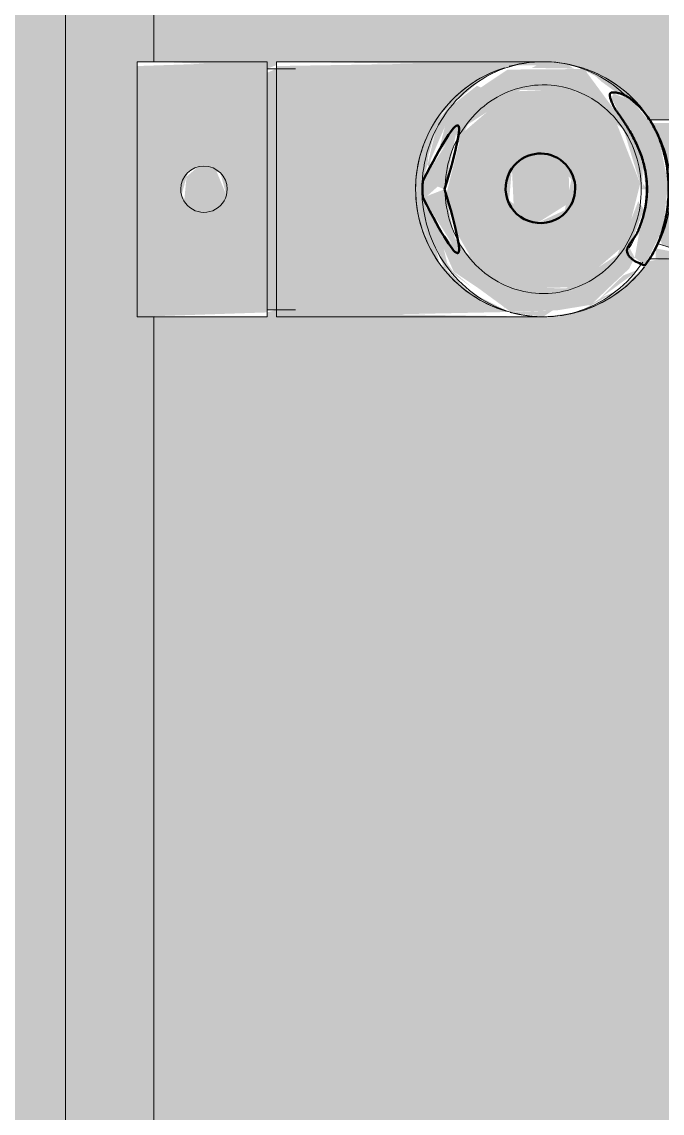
# Model space of a CAD drawing. Header units: inches. Extents: x -4218 to -1814, y 9706 to 12426.
# Drawn here: x -3613.87 to -3608.44, y 10064.5 to 10073.76 of the extents above; entities that cross this region are included whole.
import ezdxf

# ---------------------------------------------------------------- set-up
doc = ezdxf.new("R2010")
doc.units = ezdxf.units.IN
doc.header["$MEASUREMENT"] = 0
for name, color, linetype, lineweight in [('0-1', 7, 'Continuous', 5), ('0-2', 10, 'Continuous', 13), ('A-GENM-1', 11, 'Continuous', 9), ('A-GENM-2', 7, 'Continuous', 9), ('A-GENM-3', 250, 'Continuous', 50), ('A-WALL-1', 8, 'Continuous', 5), ('A-WALL-4', 10, 'Continuous', 13), ('P-SANR-FIXT-3', 55, 'Continuous', 9), ('Q-CASE-1', 9, 'Continuous', 9), ('Q-CASE-3', 7, 'Continuous', 9)]:
    doc.layers.add(name, color=color, linetype=linetype, lineweight=lineweight)

# ---------------------------------------------------------------- blocks, each defined once
blk = doc.blocks.new('Vanity Cabinet-Double Door - 33_-V49-FLOOR PLAN - 2ND FLOOR')
at = {"layer": 'Q-CASE-1'}
blk.add_hatch(color=256, dxfattribs=at).paths.add_polyline_path([(-15.7623, 0), (-15.0123, -0.75), (-0.345, -0.75), (-0.3081, -0.6088), (1.8204, -0.6088), (1.8204, -0.75), (16.4877, -0.75), (17.2377, 0), (-3.4401, 0)], flags=0)
h = blk.add_hatch(color=256, dxfattribs=at)
h.paths.add_polyline_path([(-15.0123, -0.75), (-15.0123, -5.0627), (0.1472, -5.0627), (0.1247, -4.9372), (0.0431, -4.8737), (-0.1222, -4.6963), (-0.2556, -4.4605), (-0.3081, -4.3339), (-0.345, -4.0537), (-0.3081, -1.7899), (-0.2859, -1.7899), (-0.3081, -1.7117), (-0.345, -1.7117), (-0.345, -0.75), (-13.7623, -0.75)], flags=0)
h.paths.add_polyline_path([(1.3283, -5.0314), (1.3283, -5.0627), (16.4877, -5.0627), (16.4877, -0.75), (1.8204, -0.75), (1.7822, -1.7117), (1.7613, -1.7117), (1.7912, -1.7899), (1.8204, -1.7899), (1.7835, -4.3339), (1.5869, -4.7103), (1.3638, -4.9329), (1.3283, -4.9738), (1.3283, -5.0167)], flags=0)
at = {"layer": 'Q-CASE-3'}
for p, q in [((-0.345, -0.75), (-15.0123, -0.75)), ((16.4877, -0.75), (1.8204, -0.75))]:
    blk.add_line(p, q, dxfattribs=at)
blk = doc.blocks.new('kitchen_faucet_14143 - kitchen_faucet_14143-V162-FLOOR PLAN - 2ND FLOOR')
at = {"layer": 'A-GENM-1'}
h = blk.add_hatch(color=256, dxfattribs=at)
h.paths.add_polyline_path([(-6.7188, 2.408), (-6.988, 2.372), (-7.0955, 2.1189), (-6.9346, 1.8966), (-6.6643, 1.9098), (-6.5284, 2.1595), (-6.7153, 2.408)], flags=0)
h.paths.add_polyline_path([(0.0498, 0.2866), (-0.2219, 0.1153), (-0.2159, -0.1517), (-0.002, -0.3017), (0.2657, -0.1771), (0.2501, 0.1462), (0.2007, 0.1808)], flags=0)
for points in [[(-6.2431, 2.1752), (-6.2588, 2.016), (-6.3108, 1.7833), (-1.068, 0.1118), (-0.991, 0.4125), (-1.009, 0.4746), (-6.2411, 2.1746)], [(2.2638, 1.0827), (0.289, 1.0421), (0.6375, 0.8638), (0.8792, 0.6261), (0.993, 0.4076), (1.0631, 0.1486), (1.0653, -0.1319), (0.9981, -0.3953), (0.8506, -0.6548), (0.6375, -0.8638), (0.4206, -0.9876), (0.2802, -1.0458), (0, -1.0827), (2.2638, -1.0458), (2.2638, 1.0458)], [(2.2638, 1.0236), (2.2638, -1.0236), (2.3419, -0.9887), (2.3419, 1.0236)], [(-0.8627, 0.6462), (-1.0193, 0.3245), (-1.0586, -0.0485), (-0.9814, -0.4356), (-0.9166, -0.5535), (-0.7564, -0.7505), (-0.5962, -0.8126), (-0.5798, -0.7727), (-0.662, -0.607), (-0.8306, -0.2881), (-0.8786, 0.046), (-0.8319, 0.2689), (-0.7765, 0.5806), (-0.8625, 0.6461)], [(2.8275, 0.1901), (2.6883, 0.0509), (2.78, -0.1705), (2.9294, -0.1901), (3.0264, -0.1063), (3.046, 0.1013), (2.9769, 0.1705)], [(-0.8376, 0), (-0.8473, -0.2285), (-0.7268, -0.5056), (-0.3535, -1.0135), (-0.3413, -1.0205), (0.3019, -1.0157), (0.4445, -0.921), (0.7952, -0.6818), (0.8954, -0.2923), (0.8227, -0.3863), (0.7394, -0.4702), (0.7166, -0.3936), (0.6375, -0.5515), (0.1935, -0.8425), (-0.2737, -0.831), (-0.6822, -0.5056), (-0.8227, -0.0485)]]:
    blk.add_hatch(color=256, dxfattribs=at).paths.add_polyline_path(points, flags=0)
h = blk.add_hatch(color=256, dxfattribs=at)
h.paths.add_polyline_path([(0, 1.0827), (-0.0787, 1.0297), (0.2802, 1.0458)], flags=0)
h.paths.add_polyline_path([(-0.3525, 1.0158), (-0.66, 0.8466), (-0.4938, 0.9196), (-0.3635, 1.0074)], flags=0)
h.paths.add_polyline_path([(0.356, 1.0144), (0.589, 0.9011), (0.4043, 0.9944), (0.3582, 1.0135)], flags=0)
h.paths.add_polyline_path([(-0.8376, 0), (-0.8811, 0), (-0.8453, -0.0485)], flags=0)
h.paths.add_polyline_path([(0.1814, 0.8425), (-0.2737, 0.831), (-0.6931, 0.4702), (-0.8227, -0.0485), (-0.6209, -0.5642), (-0.2558, -0.8425), (0.2737, -0.831), (0.6931, -0.4702), (0.826, 0.0543), (0.7124, 0.4076), (0.6209, 0.5642), (0.2588, 0.8425)], flags=0)
h.paths.add_polyline_path([(0.8858, 0), (0.8804, 0.0167), (0.8854, -0.0012)], flags=0)
h.paths.add_polyline_path([(0.8841, 0.611), (0.9938, 0.1572), (1.0093, 0.0907), (0.9838, 0.0569), (0.8956, -0.0226), (1.0215, -0.0715), (0.981, -0.2118), (0.9754, -0.2802), (0.8877, -0.6), (1.0019, -0.3863), (1.0653, -0.1319), (1.0631, 0.1486), (0.9847, 0.4278), (0.8877, 0.6064)], flags=0)
h.paths.add_polyline_path([(-0.8874, 0.6068), (-0.993, 0.4076), (-1.068, 0.1118), (-1.0613, -0.1621), (-1.0558, 0.1078), (-1.0025, 0.3748), (-0.9079, 0.5741)], flags=0)
h.paths.add_polyline_path([(0.0498, 0.2866), (0.2895, 0.0936), (0.2657, -0.1771), (-0.002, -0.3017), (-0.2396, -0.0857), (-0.1824, 0.1784), (-0.1246, 0.2053)], flags=0)
h.paths.add_polyline_path([(0.8506, -0.6548), (0.486, -0.9606), (0.66, -0.8466), (0.8324, -0.6785)], flags=0)
h.paths.add_polyline_path([(-0.8319, -0.6792), (-0.6566, -0.8492), (-0.4043, -0.9944), (-0.4952, -0.9133), (-0.6086, -0.8306), (-0.8276, -0.6837)], flags=0)
h.paths.add_polyline_path([(-0.2637, -1.0232), (-0.2056, -1.0556), (0, -1.0827), (0.0957, -1.0297), (-0.2224, -1.0247)], flags=0)
h = blk.add_hatch(color=256, dxfattribs=at)
h.paths.add_polyline_path([(-0.2588, 0.8425), (-0.212, 0.8943), (-0.2558, 0.8439)], flags=0)
h.paths.add_polyline_path([(0.2775, 1.0421), (-0.1161, 1.0284), (-0.4068, 0.981), (-0.5458, 0.8466), (-0.7301, 0.6738), (-0.7765, 0.5806), (-0.7304, 0.4951), (-0.8558, 0.1698), (-0.806, 0.1028), (-0.6288, 0.5582), (-0.1935, 0.8425), (0.2748, 0.8302), (0.6776, 0.5207), (0.7524, 0.4076), (0.7713, 0.4676), (0.9546, 0.2519), (0.7591, 0.7005), (0.5526, 0.8382), (0.2832, 1.0359)], flags=0)
h = blk.add_hatch(color=256, dxfattribs=at)
h.paths.add_polyline_path([(0.3346, 1.0297), (0.3278, 0.9876), (0.339, 1.0265)], flags=0)
h.paths.add_polyline_path([(-0.4877, 0.9233), (-0.8249, 0.6735), (-0.6776, 0.7333), (-0.4938, 0.9151)], flags=0)
h.paths.add_polyline_path([(0.6052, 0.833), (0.7662, 0.6968), (0.8145, 0.6297), (0.8956, 0.2921), (0.9098, 0.2483), (0.9938, 0.1572), (1.003, 0.212), (0.9376, 0.4464), (0.8405, 0.6621), (0.6209, 0.8216)], flags=0)
h = blk.add_hatch(color=256, dxfattribs=at)
h.paths.add_polyline_path([(3.4449, 1.0827), (2.3419, 1.0458), (2.3419, -1.0827), (3.4449, -1.0458), (3.4449, 1.0458)], flags=0)
h.paths.add_polyline_path([(2.8275, 0.1901), (2.9769, 0.1705), (3.0686, 0.0509), (3.0176, -0.1392), (2.9294, -0.1901), (2.7392, -0.1392), (2.6883, 0.0509), (2.8009, 0.1636)], flags=0)
h = blk.add_hatch(color=256, dxfattribs=at)
h.paths.add_polyline_path([(-0.963, 0.5906), (-1.304, 0.5704), (-0.9539, 0.502), (-0.9539, 0.5906)], flags=0)
h.paths.add_polyline_path([(-4.044, 0.5906), (-6.2992, 0.5704), (-6.2992, -0.5906), (-4.1495, -0.5652), (-4.1133, -0.5455), (-3.9748, -0.5906), (-0.9219, -0.5618), (-0.9969, -0.3982), (-1.066, -0.127), (-1.1106, 0.0936), (-2.64, 0.5906), (-4.1572, 0.5504), (-4.0783, 0.5835)], flags=0)
h.paths.add_polyline_path([(-3.9748, 0.5906), (-3.9843, 0.5704), (-3.9996, 0.5832)], flags=0)
h = blk.add_hatch(color=256, dxfattribs=at)
h.paths.add_polyline_path([(0.7245, 0.5417), (0.8373, 0), (1.0215, 0.0715), (0.8092, 0.4076)], flags=0)
h.paths.add_polyline_path([(0.8373, 0), (0.7247, -0.5413), (1.0215, -0.0715), (0.9376, -0.0389)], flags=0)
h = blk.add_hatch(color=256, dxfattribs=at)
h.paths.add_polyline_path([(0.965, -0.1608), (0.9546, -0.2519), (0.7625, -0.6988), (0.5255, -0.862), (0.5625, -0.8787), (0.818, -0.6785), (0.8919, -0.587), (0.981, -0.2118)], flags=0)
h.paths.add_polyline_path([(-0.2588, -0.8425), (-0.2198, -0.8926), (-0.2558, -0.8439)], flags=0)
h.paths.add_polyline_path([(-0.3798, -0.9974), (-0.3219, -1.0285), (-0.3535, -1.0135)], flags=0)
at = {"layer": 'A-GENM-2'}
for p, q in [((-0.9705, 0.462), (-6.2431, 2.1752)), ((2.2638, 1.0827), (0, 1.0827)), ((0.339, 1.028), (0.3144, 1.0359)), ((0.339, 1.028), (0.3144, 1.0359)), ((0.339, 1.028), (0.3144, 1.0359)), ((0.339, 1.028), (0.3144, 1.0359)), ((0.339, 1.028), (0.3144, 1.0359)), ((2.3419, 1.0236), (2.1014, 1.0236)), ((2.2638, 1.0827), (2.2638, -1.0827)), ((3.4449, 1.0827), (2.3419, 1.0827)), ((2.3419, -1.0827), (2.3419, 1.0827)), ((3.4449, 1.0827), (3.4449, -1.0827)), ((-0.8999, 0.5906), (-1.366, 0.5906)), ((-6.2992, -0.5906), (-0.8999, -0.5906)), ((0, -1.0827), (2.2638, -1.0827)), ((2.1014, -1.0236), (2.3419, -1.0236)), ((2.3419, -1.0827), (3.4449, -1.0827))]:
    blk.add_line(p, q, dxfattribs=at)
at = {"layer": 'A-GENM-2', "flags": 128}
for points in [[(0.2687, 1.0488), (0.2265, 1.0587), (0.184, 1.0669), (0.1412, 1.0734), (0.0982, 1.0782), (0.055, 1.0813), (0.0117, 1.0826), (-0.0316, 1.0822), (-0.0749, 1.0801), (-0.118, 1.0762), (-0.1609, 1.0706), (-0.2036, 1.0634), (-0.246, 1.0544), (-0.288, 1.0437), (-0.3295, 1.0313), (-0.3704, 1.0173), (-0.4108, 1.0017), (-0.4506, 0.9845), (-0.4896, 0.9657), (-0.5278, 0.9453), (-0.5652, 0.9235), (-0.6016, 0.9001), (-0.6372, 0.8753), (-0.6717, 0.8492), (-0.7051, 0.8216), (-0.7374, 0.7928), (-0.7685, 0.7626), (-0.7984, 0.7313), (-0.827, 0.6988), (-0.8542, 0.6652)], [(0, 1.0827), (-0.0414, 1.0818), (-0.0827, 1.0792), (-0.1239, 1.0748), (-0.1648, 1.0687), (-0.2055, 1.0609), (-0.2459, 1.0513), (-0.2858, 1.0401), (-0.3253, 1.0272), (-0.3642, 1.0126), (-0.4026, 0.9964), (-0.4403, 0.9786), (-0.4772, 0.9592), (-0.5134, 0.9383), (-0.5487, 0.9159), (-0.5832, 0.8921), (-0.6167, 0.8668), (-0.6491, 0.8401), (-0.6806, 0.8121), (-0.7109, 0.7828), (-0.7401, 0.7523), (-0.7681, 0.7206), (-0.7948, 0.6877), (-0.8203, 0.6538), (-0.8444, 0.6188)], [(0.2687, 1.0488), (0.2265, 1.0587), (0.184, 1.0669), (0.1412, 1.0734), (0.0982, 1.0782), (0.055, 1.0813), (0.0117, 1.0826), (-0.0316, 1.0822), (-0.0749, 1.0801), (-0.118, 1.0762), (-0.1609, 1.0706), (-0.2036, 1.0634), (-0.246, 1.0544), (-0.288, 1.0437), (-0.3295, 1.0313)], [(0.2687, 1.0488), (0.2265, 1.0587), (0.184, 1.0669), (0.1412, 1.0734), (0.0982, 1.0782), (0.055, 1.0813), (0.0117, 1.0826), (-0.0316, 1.0822), (-0.0749, 1.0801), (-0.118, 1.0762), (-0.1609, 1.0706), (-0.2036, 1.0634), (-0.246, 1.0544), (-0.288, 1.0437), (-0.3295, 1.0313)], [(0.2687, 1.0488), (0.2265, 1.0587), (0.184, 1.0669), (0.1412, 1.0734), (0.0982, 1.0782), (0.055, 1.0813), (0.0117, 1.0826), (-0.0316, 1.0822), (-0.0749, 1.0801), (-0.118, 1.0762), (-0.1609, 1.0706), (-0.2036, 1.0634), (-0.246, 1.0544), (-0.288, 1.0437), (-0.3295, 1.0313)], [(0.2687, 1.0488), (0.2265, 1.0587), (0.184, 1.0669), (0.1412, 1.0734), (0.0982, 1.0782), (0.055, 1.0813), (0.0117, 1.0826), (-0.0316, 1.0822), (-0.0749, 1.0801), (-0.118, 1.0762), (-0.1609, 1.0706), (-0.2036, 1.0634), (-0.246, 1.0544), (-0.288, 1.0437), (-0.3295, 1.0313)], [(0.2687, 1.0488), (0.2265, 1.0587), (0.184, 1.0669), (0.1412, 1.0734), (0.0982, 1.0782), (0.055, 1.0813), (0.0117, 1.0826), (-0.0316, 1.0822), (-0.0749, 1.0801), (-0.118, 1.0762), (-0.1609, 1.0706), (-0.2036, 1.0634), (-0.246, 1.0544), (-0.288, 1.0437), (-0.3295, 1.0313)], [(1.0291, 0), (1.0282, 0.0431), (1.0258, 0.0861), (1.0217, 0.129), (1.016, 0.1717), (1.0087, 0.2141), (0.9998, 0.2561), (0.9894, 0.2978), (0.9773, 0.339), (0.9637, 0.3797), (0.9486, 0.4198), (0.9319, 0.4593), (0.9138, 0.498), (0.8942, 0.5359), (0.8731, 0.573), (0.8507, 0.6092), (0.8269, 0.6444), (0.8018, 0.6787), (0.7754, 0.7118), (0.7478, 0.7439), (0.7189, 0.7747), (0.6889, 0.8043), (0.6577, 0.8327), (0.6255, 0.8597), (0.5923, 0.8854), (0.5581, 0.9096), (0.523, 0.9324), (0.4871, 0.9538), (0.4503, 0.9735), (0.4128, 0.9918), (0.3747, 1.0084), (0.3359, 1.0234), (0.2965, 1.0368), (0.2567, 1.0485), (0.2164, 1.0585), (0.1758, 1.0668), (0.1349, 1.0733), (0.0938, 1.0782), (0.0525, 1.0813), (0.0112, 1.0826), (0, 1.0827)], [(1.0827, 0), (1.0818, 0.0433), (1.0792, 0.0865), (1.0749, 0.1296), (1.0688, 0.1725), (1.0611, 0.2151), (1.0516, 0.2574), (1.0405, 0.2992), (1.0277, 0.3406), (1.0133, 0.3814), (0.9972, 0.4216), (0.9796, 0.4612), (0.9603, 0.5), (0.9396, 0.538), (0.9173, 0.5751), (0.8936, 0.6113), (0.8684, 0.6466), (0.8419, 0.6808), (0.814, 0.7139), (0.7848, 0.7459), (0.7543, 0.7767), (0.7226, 0.8062), (0.6898, 0.8345), (0.6559, 0.8614), (0.6209, 0.8869), (0.585, 0.911), (0.5481, 0.9337), (0.5103, 0.9549), (0.4717, 0.9745), (0.4324, 0.9926), (0.3923, 1.0091), (0.3516, 1.024), (0.3144, 1.0359)], [(-0.3704, 1.0173), (-0.4108, 1.0017), (-0.4506, 0.9845), (-0.4896, 0.9657), (-0.5278, 0.9453), (-0.5652, 0.9235), (-0.6016, 0.9001), (-0.6372, 0.8753), (-0.6717, 0.8492), (-0.7051, 0.8216), (-0.7374, 0.7928), (-0.7685, 0.7626), (-0.7984, 0.7313), (-0.827, 0.6988), (-0.8542, 0.6652)], [(-0.3704, 1.0173), (-0.4108, 1.0017), (-0.4506, 0.9845), (-0.4896, 0.9657), (-0.5278, 0.9453), (-0.5652, 0.9235), (-0.6016, 0.9001), (-0.6372, 0.8753), (-0.6717, 0.8492), (-0.7051, 0.8216), (-0.7374, 0.7928), (-0.7685, 0.7626), (-0.7984, 0.7313), (-0.827, 0.6988), (-0.8542, 0.6652)], [(-0.3704, 1.0173), (-0.4108, 1.0017), (-0.4506, 0.9845), (-0.4896, 0.9657), (-0.5278, 0.9453), (-0.5652, 0.9235), (-0.6016, 0.9001), (-0.6372, 0.8753), (-0.6717, 0.8492), (-0.7051, 0.8216), (-0.7374, 0.7928), (-0.7685, 0.7626), (-0.7984, 0.7313), (-0.827, 0.6988), (-0.8542, 0.6652)], [(-0.3704, 1.0173), (-0.4108, 1.0017), (-0.4506, 0.9845), (-0.4896, 0.9657), (-0.5278, 0.9453), (-0.5652, 0.9235), (-0.6016, 0.9001), (-0.6372, 0.8753), (-0.6717, 0.8492), (-0.7051, 0.8216), (-0.7374, 0.7928), (-0.7685, 0.7626), (-0.7984, 0.7313), (-0.827, 0.6988), (-0.8542, 0.6652)], [(-0.3704, 1.0173), (-0.4108, 1.0017), (-0.4506, 0.9845), (-0.4896, 0.9657), (-0.5278, 0.9453), (-0.5652, 0.9235), (-0.6016, 0.9001), (-0.6372, 0.8753), (-0.6717, 0.8492), (-0.7051, 0.8216), (-0.7374, 0.7928), (-0.7685, 0.7626), (-0.7984, 0.7313), (-0.827, 0.6988), (-0.8542, 0.6652)], [(0.8684, 0.6466), (0.8419, 0.6808), (0.814, 0.7139), (0.7848, 0.7459), (0.7543, 0.7767), (0.7226, 0.8062), (0.6898, 0.8345), (0.6559, 0.8614), (0.6209, 0.8869), (0.585, 0.911), (0.5481, 0.9337), (0.5103, 0.9549), (0.4717, 0.9745), (0.4324, 0.9926), (0.3923, 1.0091)], [(0.8684, 0.6466), (0.8419, 0.6808), (0.814, 0.7139), (0.7848, 0.7459), (0.7543, 0.7767), (0.7226, 0.8062), (0.6898, 0.8345), (0.6559, 0.8614), (0.6209, 0.8869), (0.585, 0.911), (0.5481, 0.9337), (0.5103, 0.9549), (0.4717, 0.9745), (0.4324, 0.9926), (0.3923, 1.0091)], [(0.8684, 0.6466), (0.8419, 0.6808), (0.814, 0.7139), (0.7848, 0.7459), (0.7543, 0.7767), (0.7226, 0.8062), (0.6898, 0.8345), (0.6559, 0.8614), (0.6209, 0.8869), (0.585, 0.911), (0.5481, 0.9337), (0.5103, 0.9549), (0.4717, 0.9745), (0.4324, 0.9926), (0.3923, 1.0091)], [(0.8684, 0.6466), (0.8419, 0.6808), (0.814, 0.7139), (0.7848, 0.7459), (0.7543, 0.7767), (0.7226, 0.8062), (0.6898, 0.8345), (0.6559, 0.8614), (0.6209, 0.8869), (0.585, 0.911), (0.5481, 0.9337), (0.5103, 0.9549), (0.4717, 0.9745), (0.4324, 0.9926), (0.3923, 1.0091)], [(0.8684, 0.6466), (0.8419, 0.6808), (0.814, 0.7139), (0.7848, 0.7459), (0.7543, 0.7767), (0.7226, 0.8062), (0.6898, 0.8345), (0.6559, 0.8614), (0.6209, 0.8869), (0.585, 0.911), (0.5481, 0.9337), (0.5103, 0.9549), (0.4717, 0.9745), (0.4324, 0.9926), (0.3923, 1.0091)], [(-0.8322, 0), (-0.8315, 0.0356), (-0.8295, 0.0712), (-0.8261, 0.1067), (-0.8214, 0.142), (-0.8154, 0.177), (-0.8081, 0.2118), (-0.7994, 0.2462), (-0.7895, 0.2802), (-0.7782, 0.3137), (-0.7658, 0.3468), (-0.7521, 0.3792), (-0.7372, 0.411), (-0.7211, 0.4422), (-0.7038, 0.4726), (-0.6854, 0.5023), (-0.666, 0.5311), (-0.6454, 0.5591), (-0.6239, 0.5862), (-0.6013, 0.6123), (-0.5779, 0.6374), (-0.5534, 0.6615), (-0.5282, 0.6845), (-0.5021, 0.7064), (-0.4752, 0.7272), (-0.4475, 0.7468), (-0.4192, 0.7652), (-0.3902, 0.7824), (-0.3606, 0.7983), (-0.3305, 0.813), (-0.2998, 0.8263), (-0.2687, 0.8384), (-0.2371, 0.8491), (-0.2052, 0.8585), (-0.173, 0.8665), (-0.1405, 0.8731), (-0.1078, 0.8784), (-0.0749, 0.8822), (-0.042, 0.8847), (-0.0089, 0.8858), (0, 0.8858)], [(0, 0.8858), (0.0331, 0.8851), (0.0661, 0.883), (0.099, 0.8795), (0.1317, 0.8747), (0.1643, 0.8684), (0.1966, 0.8608), (0.2285, 0.8518), (0.2602, 0.8414), (0.2914, 0.8297), (0.3222, 0.8167), (0.3525, 0.8024), (0.3823, 0.7868), (0.4114, 0.77), (0.4399, 0.7519), (0.4678, 0.7326), (0.4949, 0.7121), (0.5212, 0.6905), (0.5467, 0.6678), (0.5714, 0.644), (0.5951, 0.6192), (0.6179, 0.5933), (0.6397, 0.5665), (0.6605, 0.5388), (0.6803, 0.5102), (0.699, 0.4807), (0.7165, 0.4505), (0.7329, 0.4195), (0.7482, 0.3879), (0.7622, 0.3556), (0.775, 0.3227), (0.7866, 0.2893), (0.7969, 0.2554), (0.8059, 0.2211), (0.8136, 0.1864), (0.8199, 0.1514), (0.825, 0.1162), (0.8287, 0.0808), (0.8311, 0.0452), (0.8322, 0.0096), (0.8322, 0)], [(1.0827, 0), (1.0818, 0.0433), (1.0792, 0.0865), (1.0749, 0.1296), (1.0688, 0.1725), (1.0611, 0.2151), (1.0516, 0.2574), (1.0405, 0.2992), (1.0277, 0.3406), (1.0133, 0.3814), (0.9972, 0.4216), (0.9796, 0.4612), (0.9603, 0.5), (0.9396, 0.538), (0.9173, 0.5751), (0.8936, 0.6113)], [(1.0827, 0), (1.0818, 0.0433), (1.0792, 0.0865), (1.0749, 0.1296), (1.0688, 0.1725), (1.0611, 0.2151), (1.0516, 0.2574), (1.0405, 0.2992), (1.0277, 0.3406), (1.0133, 0.3814), (0.9972, 0.4216), (0.9796, 0.4612), (0.9603, 0.5), (0.9396, 0.538), (0.9173, 0.5751), (0.8936, 0.6113)], [(1.0827, 0), (1.0818, 0.0433), (1.0792, 0.0865), (1.0749, 0.1296), (1.0688, 0.1725), (1.0611, 0.2151), (1.0516, 0.2574), (1.0405, 0.2992), (1.0277, 0.3406), (1.0133, 0.3814), (0.9972, 0.4216), (0.9796, 0.4612), (0.9603, 0.5), (0.9396, 0.538), (0.9173, 0.5751), (0.8936, 0.6113)], [(1.0827, 0), (1.0818, 0.0433), (1.0792, 0.0865), (1.0749, 0.1296), (1.0688, 0.1725), (1.0611, 0.2151), (1.0516, 0.2574), (1.0405, 0.2992), (1.0277, 0.3406), (1.0133, 0.3814), (0.9972, 0.4216), (0.9796, 0.4612), (0.9603, 0.5), (0.9396, 0.538), (0.9173, 0.5751), (0.8936, 0.6113)], [(1.0827, 0), (1.0818, 0.0433), (1.0792, 0.0865), (1.0749, 0.1296), (1.0688, 0.1725), (1.0611, 0.2151), (1.0516, 0.2574), (1.0405, 0.2992), (1.0277, 0.3406), (1.0133, 0.3814), (0.9972, 0.4216), (0.9796, 0.4612), (0.9603, 0.5), (0.9396, 0.538), (0.9173, 0.5751), (0.8936, 0.6113)], [(-0.9506, 0.507), (-0.9691, 0.4685), (-0.9861, 0.4292), (-1.0016, 0.3893), (-1.0156, 0.3487), (-1.028, 0.3076), (-1.0389, 0.266), (-1.0482, 0.2241), (-1.0558, 0.1817), (-1.0619, 0.1391), (-1.0664, 0.0963), (-1.0692, 0.0533), (-1.0704, 0.0102), (-1.0704, 0)], [(-0.8736, 0), (-0.8729, 0.0356), (-0.8709, 0.0712), (-0.8675, 0.1067), (-0.8628, 0.142), (-0.8568, 0.177), (-0.8494, 0.2118), (-0.8408, 0.2462), (-0.8308, 0.2802), (-0.8196, 0.3137), (-0.8072, 0.3468), (-0.7935, 0.3792), (-0.7785, 0.411), (-0.7624, 0.4422), (-0.7452, 0.4726), (-0.7305, 0.4966)], [(-0.9879, 0.443), (-1.0048, 0.4032), (-1.0201, 0.3627), (-1.0338, 0.3216), (-1.0458, 0.28), (-1.0562, 0.238), (-1.0649, 0.1955), (-1.0718, 0.1528), (-1.0771, 0.1098), (-1.0806, 0.0666), (-1.0824, 0.0234), (-1.0827, 0)], [(-0.9879, 0.443), (-1.0048, 0.4032), (-1.0201, 0.3627), (-1.0338, 0.3216), (-1.0458, 0.28), (-1.0562, 0.238), (-1.0649, 0.1955), (-1.0718, 0.1528), (-1.0771, 0.1098), (-1.0806, 0.0666), (-1.0824, 0.0234), (-1.0827, 0)], [(-0.9879, 0.443), (-1.0048, 0.4032), (-1.0201, 0.3627), (-1.0338, 0.3216), (-1.0458, 0.28), (-1.0562, 0.238), (-1.0649, 0.1955), (-1.0718, 0.1528), (-1.0771, 0.1098), (-1.0806, 0.0666), (-1.0824, 0.0234), (-1.0827, 0)], [(-0.9879, 0.443), (-1.0048, 0.4032), (-1.0201, 0.3627), (-1.0338, 0.3216), (-1.0458, 0.28), (-1.0562, 0.238), (-1.0649, 0.1955), (-1.0718, 0.1528), (-1.0771, 0.1098), (-1.0806, 0.0666), (-1.0824, 0.0234), (-1.0827, 0)], [(-0.9879, 0.443), (-1.0048, 0.4032), (-1.0201, 0.3627), (-1.0338, 0.3216), (-1.0458, 0.28), (-1.0562, 0.238), (-1.0649, 0.1955), (-1.0718, 0.1528), (-1.0771, 0.1098), (-1.0806, 0.0666), (-1.0824, 0.0234), (-1.0827, 0)], [(-0.9879, 0.443), (-1.0048, 0.4032), (-1.0201, 0.3627), (-1.0338, 0.3216), (-1.0458, 0.28), (-1.0562, 0.238), (-1.0649, 0.1955), (-1.0718, 0.1528), (-1.0771, 0.1098), (-1.0806, 0.0666), (-1.0824, 0.0234), (-1.0827, 0)], [(-1.0827, 0), (-1.0818, -0.0433), (-1.0792, -0.0865), (-1.0749, -0.1296), (-1.0688, -0.1725), (-1.0611, -0.2151), (-1.0516, -0.2574), (-1.0405, -0.2992), (-1.0277, -0.3406), (-1.0133, -0.3814), (-0.9972, -0.4216)], [(-1.0827, 0), (-1.0818, -0.0433), (-1.0792, -0.0865), (-1.0749, -0.1296), (-1.0688, -0.1725), (-1.0611, -0.2151), (-1.0516, -0.2574), (-1.0405, -0.2992), (-1.0277, -0.3406), (-1.0133, -0.3814), (-0.9972, -0.4216)], [(-1.0827, 0), (-1.0818, -0.0433), (-1.0792, -0.0865), (-1.0749, -0.1296), (-1.0688, -0.1725), (-1.0611, -0.2151), (-1.0516, -0.2574), (-1.0405, -0.2992), (-1.0277, -0.3406), (-1.0133, -0.3814), (-0.9972, -0.4216)], [(-1.0827, 0), (-1.0818, -0.0433), (-1.0792, -0.0865), (-1.0749, -0.1296), (-1.0688, -0.1725), (-1.0611, -0.2151), (-1.0516, -0.2574), (-1.0405, -0.2992), (-1.0277, -0.3406), (-1.0133, -0.3814), (-0.9972, -0.4216)], [(-1.0827, 0), (-1.0818, -0.0433), (-1.0792, -0.0865), (-1.0749, -0.1296), (-1.0688, -0.1725), (-1.0611, -0.2151), (-1.0516, -0.2574), (-1.0405, -0.2992), (-1.0277, -0.3406), (-1.0133, -0.3814), (-0.9972, -0.4216)], [(-1.0827, 0), (-1.0818, -0.0433), (-1.0792, -0.0865), (-1.0749, -0.1296), (-1.0688, -0.1725), (-1.0611, -0.2151), (-1.0516, -0.2574), (-1.0405, -0.2992), (-1.0277, -0.3406), (-1.0133, -0.3814), (-0.9972, -0.4216)], [(-1.0704, 0), (-1.0696, -0.0431), (-1.0672, -0.0861), (-1.0631, -0.129), (-1.0574, -0.1717), (-1.0501, -0.2141), (-1.0412, -0.2561), (-1.0307, -0.2978), (-1.0187, -0.339), (-1.0051, -0.3797), (-0.9899, -0.4198), (-0.9733, -0.4593), (-0.9552, -0.498), (-0.9507, -0.5069)], [(-0.7748, -0.4185), (-0.79, -0.3868), (-0.804, -0.3545), (-0.8168, -0.3216), (-0.8283, -0.2882), (-0.8385, -0.2543), (-0.8475, -0.22), (-0.8552, -0.1853), (-0.8615, -0.1503), (-0.8665, -0.1151), (-0.8702, -0.0797), (-0.8726, -0.0441), (-0.8735, -0.0085), (-0.8736, 0)], [(0, -0.8858), (-0.0331, -0.8851), (-0.0661, -0.883), (-0.099, -0.8795), (-0.1317, -0.8747), (-0.1643, -0.8684), (-0.1966, -0.8608), (-0.2285, -0.8518), (-0.2602, -0.8414), (-0.2914, -0.8297), (-0.3222, -0.8167), (-0.3525, -0.8024), (-0.3823, -0.7868), (-0.4114, -0.77), (-0.4399, -0.7519), (-0.4678, -0.7326), (-0.4949, -0.7121), (-0.5212, -0.6905), (-0.5467, -0.6678), (-0.5714, -0.644), (-0.5951, -0.6192), (-0.6179, -0.5933), (-0.6397, -0.5665), (-0.6605, -0.5388), (-0.6803, -0.5102), (-0.699, -0.4807), (-0.7165, -0.4505), (-0.7329, -0.4195), (-0.7482, -0.3879), (-0.7622, -0.3556), (-0.775, -0.3227), (-0.7866, -0.2893), (-0.7969, -0.2554), (-0.8059, -0.2211), (-0.8136, -0.1864), (-0.8199, -0.1514), (-0.825, -0.1162), (-0.8287, -0.0808), (-0.8311, -0.0452), (-0.8322, -0.0096), (-0.8322, 0)], [(0, -1.0827), (0.0414, -1.0818), (0.0827, -1.0792), (0.1239, -1.0748), (0.1648, -1.0687), (0.2055, -1.0609), (0.2459, -1.0513), (0.2858, -1.0401), (0.3253, -1.0272), (0.3642, -1.0126), (0.4026, -0.9964), (0.4403, -0.9786), (0.4772, -0.9592), (0.5134, -0.9383), (0.5487, -0.9159), (0.5832, -0.8921), (0.6167, -0.8668), (0.6491, -0.8401), (0.6806, -0.8121), (0.7109, -0.7828), (0.7401, -0.7523), (0.7681, -0.7206), (0.7948, -0.6877), (0.8203, -0.6538), (0.8444, -0.6188), (0.8672, -0.5829), (0.8886, -0.546), (0.9086, -0.5083), (0.9272, -0.4698), (0.9442, -0.4305), (0.9598, -0.3906), (0.9738, -0.3501), (0.9863, -0.309), (0.9972, -0.2674), (1.0065, -0.2255), (1.0142, -0.1831), (1.0204, -0.1405), (1.0249, -0.0977), (1.0277, -0.0547), (1.029, -0.0116), (1.0291, 0)], [(0.8322, 0), (0.8315, -0.0356), (0.8295, -0.0712), (0.8261, -0.1067), (0.8214, -0.142), (0.8154, -0.177), (0.8081, -0.2118), (0.7994, -0.2462), (0.7895, -0.2802), (0.7782, -0.3137), (0.7658, -0.3468), (0.7521, -0.3792), (0.7372, -0.411), (0.7211, -0.4422), (0.7038, -0.4726), (0.6854, -0.5023), (0.666, -0.5311), (0.6454, -0.5591), (0.6239, -0.5862), (0.6013, -0.6123), (0.5779, -0.6374), (0.5534, -0.6615), (0.5282, -0.6845), (0.5021, -0.7064), (0.4752, -0.7272), (0.4475, -0.7468), (0.4192, -0.7652), (0.3902, -0.7824), (0.3606, -0.7983), (0.3305, -0.813), (0.2998, -0.8263), (0.2687, -0.8384), (0.2371, -0.8491), (0.2052, -0.8585), (0.173, -0.8665), (0.1405, -0.8731), (0.1078, -0.8784), (0.0749, -0.8822), (0.042, -0.8847), (0.0089, -0.8858), (0, -0.8858)], [(0.6717, -0.8492), (0.7051, -0.8216), (0.7374, -0.7928), (0.7685, -0.7626), (0.7984, -0.7313), (0.827, -0.6988), (0.8542, -0.6652), (0.8802, -0.6305), (0.9047, -0.5948), (0.9277, -0.5581), (0.9493, -0.5206), (0.9694, -0.4822), (0.9879, -0.443), (1.0048, -0.4032), (1.0201, -0.3627), (1.0338, -0.3216), (1.0458, -0.28), (1.0562, -0.238), (1.0649, -0.1955), (1.0718, -0.1528), (1.0771, -0.1098), (1.0806, -0.0666), (1.0824, -0.0234), (1.0827, 0)], [(0.8802, -0.6305), (0.9047, -0.5948), (0.9277, -0.5581), (0.9493, -0.5206), (0.9694, -0.4822), (0.9879, -0.443), (1.0048, -0.4032), (1.0201, -0.3627), (1.0338, -0.3216), (1.0458, -0.28), (1.0562, -0.238), (1.0649, -0.1955), (1.0718, -0.1528), (1.0771, -0.1098), (1.0806, -0.0666), (1.0824, -0.0234), (1.0827, 0)], [(0.8802, -0.6305), (0.9047, -0.5948), (0.9277, -0.5581), (0.9493, -0.5206), (0.9694, -0.4822), (0.9879, -0.443), (1.0048, -0.4032), (1.0201, -0.3627), (1.0338, -0.3216), (1.0458, -0.28), (1.0562, -0.238), (1.0649, -0.1955), (1.0718, -0.1528), (1.0771, -0.1098), (1.0806, -0.0666), (1.0824, -0.0234), (1.0827, 0)], [(0.8802, -0.6305), (0.9047, -0.5948), (0.9277, -0.5581), (0.9493, -0.5206), (0.9694, -0.4822), (0.9879, -0.443), (1.0048, -0.4032), (1.0201, -0.3627), (1.0338, -0.3216), (1.0458, -0.28), (1.0562, -0.238), (1.0649, -0.1955), (1.0718, -0.1528), (1.0771, -0.1098), (1.0806, -0.0666), (1.0824, -0.0234), (1.0827, 0)], [(0.8802, -0.6305), (0.9047, -0.5948), (0.9277, -0.5581), (0.9493, -0.5206), (0.9694, -0.4822), (0.9879, -0.443), (1.0048, -0.4032), (1.0201, -0.3627), (1.0338, -0.3216), (1.0458, -0.28), (1.0562, -0.238), (1.0649, -0.1955), (1.0718, -0.1528), (1.0771, -0.1098), (1.0806, -0.0666), (1.0824, -0.0234), (1.0827, 0)], [(0.8802, -0.6305), (0.9047, -0.5948), (0.9277, -0.5581), (0.9493, -0.5206), (0.9694, -0.4822), (0.9879, -0.443), (1.0048, -0.4032), (1.0201, -0.3627), (1.0338, -0.3216), (1.0458, -0.28), (1.0562, -0.238), (1.0649, -0.1955), (1.0718, -0.1528), (1.0771, -0.1098), (1.0806, -0.0666), (1.0824, -0.0234), (1.0827, 0)], [(-0.9796, -0.4612), (-0.9603, -0.5), (-0.9396, -0.538), (-0.9173, -0.5751), (-0.8936, -0.6113)], [(-0.9796, -0.4612), (-0.9603, -0.5), (-0.9396, -0.538), (-0.9173, -0.5751), (-0.8936, -0.6113)], [(-0.9796, -0.4612), (-0.9603, -0.5), (-0.9396, -0.538), (-0.9173, -0.5751), (-0.8936, -0.6113)], [(-0.9796, -0.4612), (-0.9603, -0.5), (-0.9396, -0.538), (-0.9173, -0.5751), (-0.8936, -0.6113)], [(-0.9796, -0.4612), (-0.9603, -0.5), (-0.9396, -0.538), (-0.9173, -0.5751), (-0.8936, -0.6113)], [(-0.9796, -0.4612), (-0.9603, -0.5), (-0.9396, -0.538), (-0.9173, -0.5751), (-0.8936, -0.6113)], [(0.6717, -0.8492), (0.7051, -0.8216), (0.7374, -0.7928), (0.7685, -0.7626), (0.7984, -0.7313), (0.827, -0.6988), (0.8542, -0.6652)], [(0.6717, -0.8492), (0.7051, -0.8216), (0.7374, -0.7928), (0.7685, -0.7626), (0.7984, -0.7313), (0.827, -0.6988), (0.8542, -0.6652)], [(0.6717, -0.8492), (0.7051, -0.8216), (0.7374, -0.7928), (0.7685, -0.7626), (0.7984, -0.7313), (0.827, -0.6988), (0.8542, -0.6652)], [(0.6717, -0.8492), (0.7051, -0.8216), (0.7374, -0.7928), (0.7685, -0.7626), (0.7984, -0.7313), (0.827, -0.6988), (0.8542, -0.6652)], [(0.6717, -0.8492), (0.7051, -0.8216), (0.7374, -0.7928), (0.7685, -0.7626), (0.7984, -0.7313), (0.827, -0.6988), (0.8542, -0.6652)], [(-0.7848, -0.7459), (-0.7543, -0.7767), (-0.7226, -0.8062), (-0.6898, -0.8345), (-0.6559, -0.8614), (-0.6209, -0.8869), (-0.585, -0.911), (-0.5481, -0.9337), (-0.5103, -0.9549), (-0.4717, -0.9745), (-0.4324, -0.9926), (-0.3923, -1.0091)], [(-0.7848, -0.7459), (-0.7543, -0.7767), (-0.7226, -0.8062), (-0.6898, -0.8345), (-0.6559, -0.8614), (-0.6209, -0.8869), (-0.585, -0.911), (-0.5481, -0.9337), (-0.5103, -0.9549), (-0.4717, -0.9745), (-0.4324, -0.9926), (-0.3923, -1.0091)], [(-0.7848, -0.7459), (-0.7543, -0.7767), (-0.7226, -0.8062), (-0.6898, -0.8345), (-0.6559, -0.8614), (-0.6209, -0.8869), (-0.585, -0.911), (-0.5481, -0.9337), (-0.5103, -0.9549), (-0.4717, -0.9745), (-0.4324, -0.9926), (-0.3923, -1.0091)], [(-0.7848, -0.7459), (-0.7543, -0.7767), (-0.7226, -0.8062), (-0.6898, -0.8345), (-0.6559, -0.8614), (-0.6209, -0.8869), (-0.585, -0.911), (-0.5481, -0.9337), (-0.5103, -0.9549), (-0.4717, -0.9745), (-0.4324, -0.9926), (-0.3923, -1.0091)], [(-0.7848, -0.7459), (-0.7543, -0.7767), (-0.7226, -0.8062), (-0.6898, -0.8345), (-0.6559, -0.8614), (-0.6209, -0.8869), (-0.585, -0.911), (-0.5481, -0.9337), (-0.5103, -0.9549), (-0.4717, -0.9745), (-0.4324, -0.9926), (-0.3923, -1.0091)], [(-0.7848, -0.7459), (-0.7543, -0.7767), (-0.7226, -0.8062), (-0.6898, -0.8345), (-0.6559, -0.8614), (-0.6209, -0.8869), (-0.585, -0.911), (-0.5481, -0.9337), (-0.5103, -0.9549), (-0.4717, -0.9745), (-0.4324, -0.9926), (-0.3923, -1.0091)], [(-0.6889, -0.8043), (-0.6577, -0.8327), (-0.6255, -0.8597), (-0.5923, -0.8854), (-0.5581, -0.9096), (-0.523, -0.9324), (-0.4871, -0.9538), (-0.4503, -0.9735), (-0.4128, -0.9918), (-0.3747, -1.0084), (-0.3359, -1.0234), (-0.2965, -1.0368), (-0.2567, -1.0485), (-0.2164, -1.0585), (-0.1758, -1.0668), (-0.1349, -1.0733), (-0.0938, -1.0782), (-0.0525, -1.0813), (-0.0112, -1.0826), (0, -1.0827)], [(0.3295, -1.0313), (0.3704, -1.0173), (0.4108, -1.0017), (0.4506, -0.9845), (0.4896, -0.9657), (0.5278, -0.9453), (0.5652, -0.9235), (0.6016, -0.9001), (0.6372, -0.8753), (0.6716, -0.8492)], [(0.3704, -1.0173), (0.4108, -1.0017), (0.4506, -0.9845), (0.4896, -0.9657), (0.5278, -0.9453), (0.5652, -0.9235), (0.6016, -0.9001), (0.6372, -0.8753), (0.6716, -0.8492)], [(0.3704, -1.0173), (0.4108, -1.0017), (0.4506, -0.9845), (0.4896, -0.9657), (0.5278, -0.9453), (0.5652, -0.9235), (0.6016, -0.9001), (0.6372, -0.8753), (0.6716, -0.8492)], [(0.3704, -1.0173), (0.4108, -1.0017), (0.4506, -0.9845), (0.4896, -0.9657), (0.5278, -0.9453), (0.5652, -0.9235), (0.6016, -0.9001), (0.6372, -0.8753), (0.6716, -0.8492)], [(0.3704, -1.0173), (0.4108, -1.0017), (0.4506, -0.9845), (0.4896, -0.9657), (0.5278, -0.9453), (0.5652, -0.9235), (0.6016, -0.9001), (0.6372, -0.8753), (0.6716, -0.8492)], [(0.3704, -1.0173), (0.4108, -1.0017), (0.4506, -0.9845), (0.4896, -0.9657), (0.5278, -0.9453), (0.5652, -0.9235), (0.6016, -0.9001), (0.6372, -0.8753), (0.6716, -0.8492)], [(-0.3516, -1.024), (-0.3104, -1.0372), (-0.2687, -1.0488), (-0.2265, -1.0587), (-0.184, -1.0669), (-0.1412, -1.0734), (-0.0982, -1.0782), (-0.055, -1.0813), (-0.0117, -1.0826), (0.0316, -1.0822), (0.0749, -1.0801), (0.118, -1.0762), (0.1609, -1.0706), (0.2036, -1.0634), (0.246, -1.0544), (0.288, -1.0437)], [(-0.3104, -1.0372), (-0.2687, -1.0488), (-0.2265, -1.0587), (-0.184, -1.0669), (-0.1412, -1.0734), (-0.0982, -1.0782), (-0.055, -1.0813), (-0.0117, -1.0826), (0.0316, -1.0822), (0.0749, -1.0801), (0.118, -1.0762), (0.1609, -1.0706), (0.2036, -1.0634), (0.246, -1.0544), (0.288, -1.0437)], [(-0.3104, -1.0372), (-0.2687, -1.0488), (-0.2265, -1.0587), (-0.184, -1.0669), (-0.1412, -1.0734), (-0.0982, -1.0782), (-0.055, -1.0813), (-0.0117, -1.0826), (0.0316, -1.0822), (0.0749, -1.0801), (0.118, -1.0762), (0.1609, -1.0706), (0.2036, -1.0634), (0.246, -1.0544), (0.288, -1.0437)], [(-0.3104, -1.0372), (-0.2687, -1.0488), (-0.2265, -1.0587), (-0.184, -1.0669), (-0.1412, -1.0734), (-0.0982, -1.0782), (-0.055, -1.0813), (-0.0117, -1.0826), (0.0316, -1.0822), (0.0749, -1.0801), (0.118, -1.0762), (0.1609, -1.0706), (0.2036, -1.0634), (0.246, -1.0544), (0.288, -1.0437)], [(-0.3104, -1.0372), (-0.2687, -1.0488), (-0.2265, -1.0587), (-0.184, -1.0669), (-0.1412, -1.0734), (-0.0982, -1.0782), (-0.055, -1.0813), (-0.0117, -1.0826), (0.0316, -1.0822), (0.0749, -1.0801), (0.118, -1.0762), (0.1609, -1.0706), (0.2036, -1.0634), (0.246, -1.0544), (0.288, -1.0437)], [(-0.3104, -1.0372), (-0.2687, -1.0488), (-0.2265, -1.0587), (-0.184, -1.0669), (-0.1412, -1.0734), (-0.0982, -1.0782), (-0.055, -1.0813), (-0.0117, -1.0826), (0.0316, -1.0822), (0.0749, -1.0801), (0.118, -1.0762), (0.1609, -1.0706), (0.2036, -1.0634), (0.246, -1.0544), (0.288, -1.0437)]]:
    blk.add_lwpolyline(points, dxfattribs=at)
at = {"layer": 'A-GENM-2'}
for centre, radius, start, end in [((0, 0), 1.0827, 109.15242, 142.41106), ((0, 0), 1.0827, 75, 106.36451), ((0, 0), 1.0827, 37.58894, 70.64525), ((0, 0), 1.0827, 145.61839, 180), ((0, 0), 1.0827, 0, 34.66331), ((2.8784, 0), 0.1969, 360, 180), ((0, 0), 1.0827, 180, 214.66331), ((0, 0), 1.0827, 324.81423, 360), ((2.8784, 0), 0.1969, 180, 360), ((0, 0), 1.0827, 219.21991, 250.64525), ((0, 0), 1.0827, 289.15242, 322.41106), ((0, 0), 1.0827, 255, 285)]:
    blk.add_arc(centre, radius, start, end, dxfattribs=at)
at = {"layer": 'A-GENM-3'}
for start, end in [(324.96812, 144.96812), (144.96812, 324.96812)]:
    blk.add_arc((0.0239, -0.0076), 0.2953, start, end, dxfattribs=at)
for points, knots in [([(-0.8627, 0.6462), (-0.898, 0.6001), (-0.9437, 0.5276), (-0.9896, 0.4221), (-1.0263, 0.3131), (-1.0554, 0.1721), (-1.0631, 0.0578), (-1.063, 0)], [0, 0, 0, 0, 0.25, 0.375, 0.5, 0.75, 1, 1, 1, 1]), ([(-0.8627, 0.1735), (-0.859, 0.1895), (-0.851, 0.2213), (-0.8393, 0.2603), (-0.829, 0.2911), (-0.8221, 0.3101), (-0.8164, 0.3253), (-0.812, 0.3366), (-0.8078, 0.3469), (-0.8039, 0.3562), (-0.7992, 0.3674), (-0.7904, 0.3834), (-0.7767, 0.4043), (-0.7601, 0.427), (-0.7435, 0.4495), (-0.7287, 0.4714), (-0.719, 0.489), (-0.7136, 0.5025), (-0.7111, 0.5123), (-0.7102, 0.5211), (-0.7107, 0.5288), (-0.7128, 0.5377), (-0.7161, 0.5471), (-0.7211, 0.5569), (-0.728, 0.5679), (-0.739, 0.581), (-0.7617, 0.6008), (-0.7996, 0.6233), (-0.84, 0.639), (-0.8627, 0.6462)], [0, 0, 0, 0, 0.083333, 0.166667, 0.208333, 0.25, 0.270833, 0.291667, 0.3125, 0.328125, 0.34375, 0.375, 0.416667, 0.458333, 0.5, 0.541667, 0.583333, 0.604167, 0.625, 0.645833, 0.661458, 0.677083, 0.708333, 0.729167, 0.75, 0.791667, 0.833333, 0.916667, 1, 1, 1, 1]), ([(-1.063, 0), (-1.0635, -0.0776), (-1.0529, -0.1912), (-1.0179, -0.341), (-0.9799, -0.4495), (-0.9285, -0.5508), (-0.8861, -0.6151), (-0.8627, -0.6462)], [0, 0, 0, 0, 0.333333, 0.5, 0.666667, 0.833333, 1, 1, 1, 1]), ([(-0.8627, -0.6462), (-0.8505, -0.6623), (-0.8311, -0.6853), (-0.8067, -0.71), (-0.7922, -0.7236), (-0.7811, -0.7334), (-0.7698, -0.7432), (-0.7543, -0.7563), (-0.7343, -0.7724), (-0.7135, -0.7865), (-0.6963, -0.7959), (-0.6855, -0.8007), (-0.6763, -0.8041), (-0.6662, -0.8077), (-0.6471, -0.8137), (-0.6176, -0.8208), (-0.5914, -0.8234), (-0.576, -0.821), (-0.5683, -0.8167), (-0.5649, -0.8088), (-0.5644, -0.7938), (-0.5692, -0.774), (-0.5768, -0.7524), (-0.5833, -0.736), (-0.5889, -0.723), (-0.5932, -0.7133), (-0.5962, -0.7065), (-0.5992, -0.7), (-0.6037, -0.6915), (-0.6123, -0.6767), (-0.6266, -0.6562), (-0.6418, -0.6359), (-0.6522, -0.6215), (-0.6579, -0.6132), (-0.662, -0.607), (-0.6661, -0.6007), (-0.6716, -0.5923), (-0.6812, -0.5777), (-0.6949, -0.5567), (-0.7112, -0.5314), (-0.732, -0.4971), (-0.757, -0.4533), (-0.7939, -0.3818), (-0.8331, -0.2885), (-0.8544, -0.2122), (-0.8627, -0.1735)], [0, 0, 0, 0, 0.055556, 0.083333, 0.097222, 0.111111, 0.125, 0.138889, 0.166667, 0.194444, 0.208333, 0.222222, 0.229167, 0.236111, 0.25, 0.277778, 0.305556, 0.319444, 0.333333, 0.347222, 0.361111, 0.388889, 0.402778, 0.416667, 0.430556, 0.4375, 0.444444, 0.451389, 0.458333, 0.472222, 0.5, 0.527778, 0.541667, 0.548611, 0.555556, 0.5625, 0.569444, 0.583333, 0.611111, 0.638889, 0.666667, 0.722222, 0.777778, 0.888889, 1, 1, 1, 1])]:
    blk.add_open_spline(points, degree=3, knots=knots, dxfattribs=at)
for points in [[(1.0215, 0.0715), (0.8542, 0.3969), (0.6562, 0.7103), (0.7314, 0.3492), (0.8373, 0)], [(-0.8811, 0), (-0.881, 0.0292), (-0.8779, 0.0874), (-0.8688, 0.1449), (-0.8627, 0.1735)], [(0.8373, 0), (0.7314, -0.3492), (0.6562, -0.7103), (0.8542, -0.3969), (1.0215, -0.0715)], [(1.0237, 0), (1.0238, 0.0119), (1.0236, 0.0358), (1.0223, 0.0596), (1.0215, 0.0715)], [(-0.8627, -0.1735), (-0.8688, -0.1449), (-0.8779, -0.0874), (-0.881, -0.0292), (-0.8811, 0)], [(1.0215, -0.0715), (1.0223, -0.0596), (1.0236, -0.0358), (1.0238, -0.0119), (1.0237, 0)]]:
    blk.add_open_spline(points, degree=3, dxfattribs=at)
blk = doc.blocks.new('Stainless Steel Farmhous Kitchen Sink - Stainless Steel Farmhous Kitchen Sink-V153-FLOOR PLAN - 2ND FLOOR')
at = {"layer": 'P-SANR-FIXT-3'}
blk.add_hatch(color=256, dxfattribs=at).paths.add_polyline_path([(0, 22.2026), (-33, 22.2026), (-33, 2.2467), (-17.0906, 2.2467), (-17.0906, 3), (-31, 3), (-31, 16.9558), (-2, 16.9558), (-2, 3), (-15.7807, 3), (-15.9094, 2.6037), (-15.9094, 2.2467), (0, 2.2467), (0, 18.0427)], flags=0)
blk = doc.blocks.new('CTR - 1st Phase - Unit Layouts_rvt-1-FLOOR PLAN - 2ND FLOOR')
at = {"layer": 'A-WALL-1'}
blk.add_hatch(color=256, dxfattribs=at).paths.add_polyline_path([(-3613.4987, 10033.0644), (-3613.4987, 10158.1003), (-3618.8737, 10158.1003), (-3618.8737, 10033.0644), (-3616.1154, 10033.0644)], flags=0)
at = {"layer": 'A-WALL-4'}
blk.add_line((-3613.4987, 10158.1003), (-3613.4987, 10033.0644), dxfattribs=at)
at = {"layer": '0-2'}
for name, p, rotation in [('Vanity Cabinet-Double Door - 33_-V49-FLOOR PLAN - 2ND FLOOR', (-3613.4987, 10071.6017), 89.99999999999501), ('Stainless Steel Farmhous Kitchen Sink - Stainless Steel Farmhous Kitchen Sink-V153-FLOOR PLAN - 2ND FLOOR', (-3610.6828, 10055.8394), 270.0000000000046), ('kitchen_faucet_14143 - kitchen_faucet_14143-V162-FLOOR PLAN - 2ND FLOOR', (-3609.4451, 10072.3394), 180)]:
    blk.add_blockref(name, p, dxfattribs=dict(at, rotation=rotation))

msp = doc.modelspace()

# ---------------------------------------------------------------- block references
at = {"layer": '0-1'}
msp.add_blockref('CTR - 1st Phase - Unit Layouts_rvt-1-FLOOR PLAN - 2ND FLOOR', (0, 0), dxfattribs=at)

doc.saveas('drawing.dxf')
